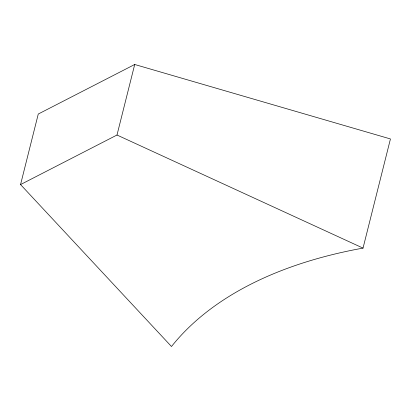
<?xml version="1.0" encoding="UTF-8"?>
<svg xmlns="http://www.w3.org/2000/svg" width="411" height="411" viewBox="0 0 411 411"><rect width="100%" height="100%" fill="white"/><g stroke="black" fill="none" stroke-linecap="round" stroke-linejoin="round"><path stroke-width="0.62" d="M20.55 184.57L38.269 114.032L134.71 64.481L390.45 138.949L363.031 248.105A574.845 309.786 19.3 0 0 171.485 346.519L20.55 184.57L116.996 135.019L134.71 64.481M116.996 135.019L363.031 248.105"/></g></svg>
